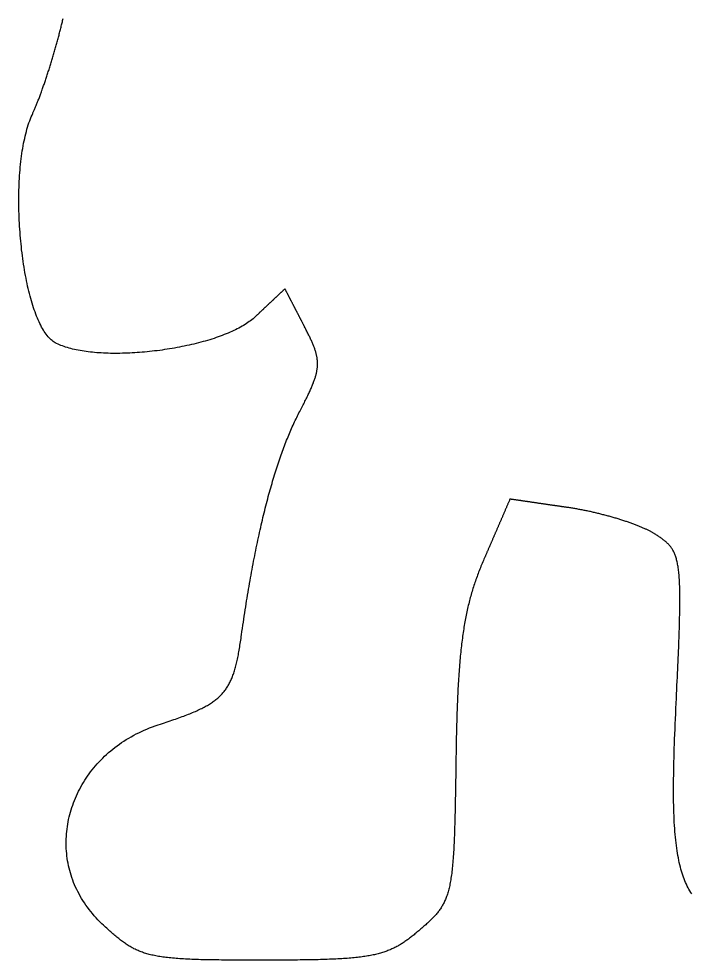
# Model space of a CAD drawing. Extents: x 116.1 to 154.6, y 104.4 to 158.
# Drawn here: x 116.11 to 135.27, y 104.36 to 131.17 of the extents above; entities that cross this region are included whole.
import ezdxf

# ---------------------------------------------------------------- set-up
doc = ezdxf.new("R2010")
doc.units = 0
doc.layers.get('0').update_dxf_attribs({"linetype": 'CONTINUOUS'})

msp = doc.modelspace()

# ---------------------------------------------------------------- linework, layer by layer
at = {"color": 7}
msp.add_lwpolyline([(118.495, 105.384), (118.495, 105.384)], close=True, dxfattribs=at)
for points in [[(117.148, 121.945, 0), (117.118, 121.963, 0), (117.088, 121.983, 0), (117.059, 122.005, 0), (117.029, 122.03, 0), (117.001, 122.057, 0), (116.972, 122.086, 0), (116.944, 122.117, 0), (116.916, 122.151, 0), (116.889, 122.186, 0), (116.862, 122.224, 0), (116.836, 122.264, 0), (116.809, 122.305, 0), (116.784, 122.349, 0), (116.758, 122.394, 0), (116.734, 122.442, 0), (116.709, 122.491, 0), (116.685, 122.542, 0), (116.661, 122.595, 0), (116.638, 122.649, 0), (116.615, 122.705, 0), (116.593, 122.762, 0), (116.571, 122.822, 0), (116.55, 122.882, 0), (116.529, 122.944, 0), (116.508, 123.008, 0), (116.488, 123.072, 0), (116.469, 123.139, 0), (116.45, 123.206, 0), (116.431, 123.275, 0), (116.413, 123.345, 0), (116.395, 123.416, 0), (116.378, 123.488, 0), (116.361, 123.561, 0), (116.345, 123.635, 0), (116.329, 123.711, 0), (116.314, 123.787, 0), (116.299, 123.864, 0), (116.285, 123.942, 0), (116.271, 124.02, 0), (116.258, 124.1, 0), (116.246, 124.18, 0), (116.233, 124.261, 0), (116.222, 124.343, 0), (116.211, 124.425, 0), (116.2, 124.507, 0), (116.19, 124.59, 0), (116.181, 124.674, 0), (116.172, 124.758, 0), (116.164, 124.843, 0), (116.156, 124.927, 0), (116.149, 125.012, 0), (116.143, 125.098, 0), (116.137, 125.183, 0), (116.131, 125.269, 0), (116.126, 125.354, 0), (116.122, 125.44, 0), (116.118, 125.526, 0), (116.115, 125.612, 0), (116.113, 125.698, 0), (116.111, 125.783, 0), (116.11, 125.869, 0), (116.109, 125.954, 0), (116.109, 126.039, 0), (116.11, 126.124, 0), (116.111, 126.208, 0), (116.113, 126.293, 0), (116.116, 126.376, 0), (116.119, 126.459, 0), (116.123, 126.542, 0), (116.127, 126.624, 0), (116.132, 126.706, 0), (116.138, 126.787, 0), (116.145, 126.867, 0), (116.152, 126.947, 0), (116.16, 127.026, 0), (116.168, 127.104, 0), (116.177, 127.181, 0), (116.187, 127.258, 0), (116.198, 127.333, 0), (116.209, 127.408, 0), (116.221, 127.481, 0), (116.233, 127.553, 0), (116.247, 127.625, 0), (116.261, 127.695, 0), (116.276, 127.764, 0), (116.291, 127.831, 0), (116.307, 127.898, 0), (116.324, 127.963, 0), (116.342, 128.027, 0), (116.36, 128.089, 0), (116.379, 128.15, 0), (116.399, 128.209, 0), (116.42, 128.267, 0), (116.441, 128.324, 0), (116.464, 128.378, 0), (116.486, 128.431, 0), (116.504, 128.47, 0), (116.513, 128.49, 0), (116.522, 128.51, 0), (116.531, 128.53, 0), (116.541, 128.551, 0), (116.55, 128.572, 0), (116.559, 128.593, 0), (116.569, 128.615, 0), (116.578, 128.638, 0), (116.588, 128.66, 0), (116.597, 128.683, 0), (116.607, 128.707, 0), (116.616, 128.731, 0), (116.626, 128.755, 0), (116.636, 128.779, 0), (116.646, 128.804, 0), (116.655, 128.829, 0), (116.665, 128.854, 0), (116.675, 128.88, 0), (116.685, 128.906, 0), (116.695, 128.933, 0), (116.705, 128.959, 0), (116.715, 128.986, 0), (116.725, 129.013, 0), (116.736, 129.041, 0), (116.746, 129.068, 0), (116.756, 129.096, 0), (116.766, 129.125, 0), (116.776, 129.153, 0), (116.786, 129.182, 0), (116.797, 129.211, 0), (116.807, 129.24, 0), (116.817, 129.269, 0), (116.827, 129.299, 0), (116.838, 129.329, 0), (116.848, 129.359, 0), (116.858, 129.389, 0), (116.869, 129.419, 0), (116.879, 129.45, 0), (116.889, 129.481, 0), (116.899, 129.511, 0), (116.91, 129.542, 0), (116.92, 129.574, 0), (116.93, 129.605, 0), (116.94, 129.637, 0), (116.95, 129.668, 0), (116.961, 129.7, 0), (116.971, 129.732, 0), (116.981, 129.764, 0), (116.991, 129.796, 0), (117.001, 129.828, 0), (117.011, 129.86, 0), (117.021, 129.893, 0), (117.031, 129.925, 0), (117.041, 129.958, 0), (117.051, 129.99, 0), (117.061, 130.023, 0), (117.071, 130.055, 0), (117.08, 130.088, 0), (117.09, 130.121, 0), (117.1, 130.154, 0), (117.109, 130.187, 0), (117.119, 130.219, 0), (117.129, 130.252, 0), (117.138, 130.285, 0), (117.147, 130.318, 0), (117.157, 130.351, 0), (117.166, 130.384, 0), (117.175, 130.417, 0), (117.184, 130.449, 0), (117.194, 130.482, 0), (117.203, 130.515, 0), (117.211, 130.548, 0), (117.22, 130.58, 0), (117.229, 130.613, 0), (117.238, 130.645, 0), (117.246, 130.678, 0), (117.255, 130.71, 0), (117.263, 130.742, 0), (117.272, 130.775, 0), (117.28, 130.807, 0), (117.288, 130.839, 0), (117.296, 130.87, 0), (117.304, 130.902, 0), (117.312, 130.934, 0), (117.32, 130.965, 0), (117.328, 130.997, 0), (117.335, 131.028, 0), (117.343, 131.059, 0), (117.35, 131.09, 0), (117.357, 131.12, 0), (117.364, 131.151, 0), (117.371, 131.181, 0)], [(135.291, 106.248, 0), (135.263, 106.291, 0), (135.237, 106.335, 0), (135.211, 106.38, 0), (135.186, 106.426, 0), (135.162, 106.473, 0), (135.139, 106.521, 0), (135.116, 106.571, 0), (135.095, 106.622, 0), (135.074, 106.674, 0), (135.054, 106.727, 0), (135.035, 106.782, 0), (135.016, 106.838, 0), (134.999, 106.895, 0), (134.982, 106.954, 0), (134.965, 107.014, 0), (134.95, 107.076, 0), (134.935, 107.139, 0), (134.921, 107.204, 0), (134.908, 107.271, 0), (134.895, 107.339, 0), (134.883, 107.408, 0), (134.872, 107.479, 0), (134.861, 107.552, 0), (134.851, 107.627, 0), (134.841, 107.703, 0), (134.833, 107.781, 0), (134.825, 107.861, 0), (134.817, 107.943, 0), (134.81, 108.026, 0), (134.804, 108.112, 0), (134.798, 108.199, 0), (134.793, 108.288, 0), (134.789, 108.38, 0), (134.785, 108.473, 0), (134.781, 108.568, 0), (134.778, 108.665, 0), (134.776, 108.765, 0), (134.774, 108.866, 0), (134.773, 108.97, 0), (134.772, 109.075, 0), (134.771, 109.183, 0), (134.772, 109.293, 0), (134.772, 109.406, 0), (134.773, 109.52, 0), (134.775, 109.637, 0), (134.777, 109.757, 0), (134.779, 109.878, 0), (134.782, 110.002, 0), (134.785, 110.129, 0), (134.789, 110.258, 0), (134.793, 110.389, 0), (134.797, 110.523, 0), (134.802, 110.659, 0), (134.808, 110.798, 0), (134.813, 110.94, 0), (134.819, 111.084, 0), (134.825, 111.231, 0), (134.832, 111.381, 0), (134.839, 111.533, 0), (134.846, 111.685, 0), (134.852, 111.814, 0), (134.858, 111.94, 0), (134.864, 112.063, 0), (134.869, 112.184, 0), (134.875, 112.303, 0), (134.88, 112.419, 0), (134.885, 112.533, 0), (134.89, 112.644, 0), (134.895, 112.753, 0), (134.9, 112.86, 0), (134.904, 112.964, 0), (134.909, 113.066, 0), (134.913, 113.165, 0), (134.917, 113.263, 0), (134.92, 113.358, 0), (134.924, 113.451, 0), (134.927, 113.542, 0), (134.931, 113.631, 0), (134.933, 113.718, 0), (134.936, 113.802, 0), (134.939, 113.885, 0), (134.941, 113.966, 0), (134.943, 114.045, 0), (134.945, 114.121, 0), (134.947, 114.196, 0), (134.948, 114.269, 0), (134.949, 114.34, 0), (134.95, 114.41, 0), (134.951, 114.477, 0), (134.952, 114.543, 0), (134.952, 114.607, 0), (134.952, 114.67, 0), (134.952, 114.73, 0), (134.951, 114.789, 0), (134.95, 114.847, 0), (134.949, 114.903, 0), (134.948, 114.957, 0), (134.946, 115.01, 0), (134.944, 115.061, 0), (134.942, 115.111, 0), (134.94, 115.159, 0), (134.937, 115.206, 0), (134.934, 115.252, 0), (134.931, 115.296, 0), (134.927, 115.339, 0), (134.923, 115.381, 0), (134.919, 115.422, 0), (134.914, 115.461, 0), (134.91, 115.499, 0), (134.904, 115.536, 0), (134.899, 115.571, 0), (134.893, 115.606, 0), (134.887, 115.64, 0), (134.881, 115.672, 0), (134.874, 115.704, 0), (134.867, 115.734, 0), (134.859, 115.764, 0), (134.851, 115.792, 0), (134.843, 115.82, 0), (134.835, 115.847, 0), (134.826, 115.873, 0), (134.817, 115.898, 0), (134.807, 115.923, 0), (134.797, 115.946, 0), (134.787, 115.969, 0), (134.776, 115.992, 0), (134.765, 116.013, 0), (134.753, 116.034, 0), (134.741, 116.055, 0), (134.729, 116.074, 0), (134.717, 116.094, 0), (134.703, 116.112, 0), (134.69, 116.131, 0), (134.676, 116.148, 0), (134.662, 116.166, 0), (134.647, 116.183, 0), (134.632, 116.199, 0), (134.617, 116.216, 0), (134.601, 116.232, 0), (134.584, 116.247, 0), (134.568, 116.263, 0), (134.55, 116.278, 0), (134.533, 116.293, 0), (134.515, 116.308, 0), (134.496, 116.323, 0), (134.477, 116.337, 0), (134.458, 116.352, 0), (134.438, 116.367, 0), (134.417, 116.381, 0), (134.396, 116.396, 0), (134.375, 116.41, 0), (134.353, 116.425, 0), (134.331, 116.44, 0), (134.309, 116.455, 0), (134.285, 116.47, 0), (134.262, 116.485, 0), (134.243, 116.497, 0), (134.229, 116.506, 0), (134.214, 116.515, 0), (134.199, 116.524, 0), (134.184, 116.533, 0), (134.168, 116.541, 0), (134.152, 116.55, 0), (134.136, 116.559, 0), (134.119, 116.568, 0), (134.101, 116.577, 0), (134.084, 116.586, 0), (134.066, 116.596, 0), (134.047, 116.605, 0), (134.028, 116.614, 0), (134.009, 116.623, 0), (133.99, 116.632, 0), (133.97, 116.641, 0), (133.95, 116.65, 0), (133.929, 116.659, 0), (133.909, 116.669, 0), (133.887, 116.678, 0), (133.866, 116.687, 0), (133.844, 116.696, 0), (133.822, 116.705, 0), (133.8, 116.714, 0), (133.777, 116.723, 0), (133.754, 116.733, 0), (133.731, 116.742, 0), (133.708, 116.751, 0), (133.684, 116.76, 0), (133.66, 116.769, 0), (133.635, 116.778, 0), (133.611, 116.787, 0), (133.586, 116.796, 0), (133.561, 116.805, 0), (133.536, 116.814, 0), (133.51, 116.823, 0), (133.485, 116.832, 0), (133.459, 116.841, 0), (133.433, 116.85, 0), (133.406, 116.859, 0), (133.38, 116.868, 0), (133.353, 116.876, 0), (133.326, 116.885, 0), (133.299, 116.894, 0), (133.272, 116.902, 0), (133.244, 116.911, 0), (133.217, 116.92, 0), (133.189, 116.928, 0), (133.161, 116.937, 0), (133.133, 116.945, 0), (133.105, 116.954, 0), (133.077, 116.962, 0), (133.048, 116.97, 0), (133.019, 116.978, 0), (132.991, 116.986, 0), (132.962, 116.995, 0), (132.933, 117.003, 0), (132.904, 117.011, 0), (132.875, 117.018, 0), (132.846, 117.026, 0), (132.816, 117.034, 0), (132.787, 117.042, 0), (132.758, 117.049, 0), (132.728, 117.057, 0), (132.698, 117.064, 0), (132.669, 117.072, 0), (132.639, 117.079, 0), (132.609, 117.086, 0), (132.58, 117.093, 0), (132.55, 117.101, 0), (132.52, 117.108, 0), (132.49, 117.114, 0), (132.46, 117.121, 0), (132.43, 117.128, 0), (132.401, 117.135, 0), (132.371, 117.141, 0), (132.341, 117.147, 0), (132.311, 117.154, 0), (132.281, 117.16, 0), (132.251, 117.166, 0), (132.222, 117.172, 0), (132.192, 117.178, 0), (132.162, 117.184, 0), (132.132, 117.19, 0), (132.103, 117.195, 0), (132.073, 117.201, 0), (132.044, 117.206, 0), (132.014, 117.211, 0), (131.985, 117.216, 0), (131.956, 117.221, 0), (131.927, 117.226, 0), (131.898, 117.231, 0), (131.869, 117.235, 0), (131.84, 117.24, 0), (131.811, 117.244, 0), (131.783, 117.249, 0), (131.764, 117.251, 0), (131.747, 117.254, 0), (131.73, 117.256, 0), (131.712, 117.259, 0), (131.695, 117.261, 0), (131.678, 117.264, 0), (131.66, 117.266, 0), (131.643, 117.269, 0), (131.626, 117.271, 0), (131.608, 117.274, 0), (131.591, 117.276, 0), (131.574, 117.279, 0), (131.557, 117.281, 0), (131.539, 117.284, 0), (131.522, 117.287, 0), (131.505, 117.289, 0), (131.487, 117.292, 0), (131.47, 117.294, 0), (131.453, 117.297, 0), (131.435, 117.299, 0), (131.418, 117.302, 0), (131.401, 117.304, 0), (131.384, 117.307, 0), (131.366, 117.309, 0), (131.349, 117.312, 0), (131.332, 117.314, 0), (131.314, 117.317, 0), (131.297, 117.319, 0), (131.28, 117.322, 0), (131.262, 117.324, 0), (131.245, 117.327, 0), (131.228, 117.329, 0), (131.211, 117.332, 0), (131.193, 117.334, 0), (131.176, 117.337, 0), (131.159, 117.339, 0), (131.141, 117.342, 0), (131.124, 117.344, 0), (131.107, 117.347, 0), (131.089, 117.349, 0), (131.072, 117.352, 0), (131.055, 117.355, 0), (131.038, 117.357, 0), (131.02, 117.36, 0), (131.003, 117.362, 0), (130.986, 117.365, 0), (130.968, 117.367, 0), (130.951, 117.37, 0), (130.934, 117.372, 0), (130.916, 117.375, 0), (130.899, 117.377, 0), (130.882, 117.38, 0), (130.865, 117.382, 0), (130.847, 117.385, 0), (130.83, 117.387, 0), (130.813, 117.39, 0), (130.795, 117.392, 0), (130.778, 117.395, 0), (130.761, 117.397, 0), (130.743, 117.4, 0), (130.726, 117.402, 0), (130.709, 117.405, 0), (130.692, 117.407, 0), (130.674, 117.41, 0), (130.657, 117.412, 0), (130.64, 117.415, 0), (130.622, 117.417, 0), (130.605, 117.42, 0), (130.588, 117.423, 0), (130.57, 117.425, 0), (130.553, 117.428, 0), (130.536, 117.43, 0), (130.519, 117.433, 0), (130.501, 117.435, 0), (130.484, 117.438, 0), (130.467, 117.44, 0), (130.449, 117.443, 0), (130.432, 117.445, 0), (130.415, 117.448, 0), (130.397, 117.45, 0), (130.38, 117.453, 0), (130.363, 117.455, 0), (130.346, 117.458, 0), (130.328, 117.46, 0), (130.311, 117.463, 0), (130.294, 117.465, 0), (130.276, 117.468, 0), (130.259, 117.47, 0), (130.242, 117.473, 0), (130.224, 117.475, 0), (130.207, 117.478, 0), (130.19, 117.48, 0), (130.173, 117.483, 0), (130.155, 117.485, 0), (130.138, 117.488, 0), (130.121, 117.491, 0), (130.106, 117.487, 0), (130.098, 117.469, 0), (130.091, 117.452, 0), (130.083, 117.434, 0), (130.075, 117.416, 0), (130.068, 117.398, 0), (130.06, 117.381, 0), (130.052, 117.363, 0), (130.045, 117.345, 0), (130.037, 117.327, 0), (130.029, 117.31, 0), (130.022, 117.292, 0), (130.014, 117.274, 0), (130.006, 117.256, 0), (129.999, 117.239, 0), (129.991, 117.221, 0), (129.983, 117.203, 0), (129.976, 117.185, 0), (129.968, 117.168, 0), (129.96, 117.15, 0), (129.952, 117.132, 0), (129.945, 117.114, 0), (129.937, 117.096, 0), (129.929, 117.079, 0), (129.922, 117.061, 0), (129.914, 117.043, 0), (129.906, 117.025, 0), (129.899, 117.008, 0), (129.891, 116.99, 0), (129.883, 116.972, 0), (129.876, 116.954, 0), (129.868, 116.937, 0), (129.86, 116.919, 0), (129.853, 116.901, 0), (129.845, 116.883, 0), (129.837, 116.866, 0), (129.829, 116.848, 0), (129.822, 116.83, 0), (129.814, 116.812, 0), (129.806, 116.795, 0), (129.799, 116.777, 0), (129.791, 116.759, 0), (129.783, 116.741, 0), (129.776, 116.724, 0), (129.768, 116.706, 0), (129.76, 116.688, 0), (129.753, 116.67, 0), (129.745, 116.653, 0), (129.737, 116.635, 0), (129.73, 116.617, 0), (129.722, 116.599, 0), (129.714, 116.582, 0), (129.707, 116.564, 0), (129.699, 116.546, 0), (129.691, 116.528, 0), (129.683, 116.511, 0), (129.676, 116.493, 0), (129.668, 116.475, 0), (129.66, 116.457, 0), (129.653, 116.44, 0), (129.645, 116.422, 0), (129.637, 116.404, 0), (129.63, 116.386, 0), (129.622, 116.369, 0), (129.614, 116.351, 0), (129.607, 116.333, 0), (129.599, 116.315, 0), (129.591, 116.298, 0), (129.584, 116.28, 0), (129.576, 116.262, 0), (129.568, 116.244, 0), (129.56, 116.227, 0), (129.553, 116.209, 0), (129.545, 116.191, 0), (129.537, 116.173, 0), (129.53, 116.156, 0), (129.522, 116.138, 0), (129.514, 116.12, 0), (129.507, 116.102, 0), (129.499, 116.085, 0), (129.491, 116.067, 0), (129.484, 116.049, 0), (129.476, 116.031, 0), (129.468, 116.014, 0), (129.461, 115.996, 0), (129.453, 115.978, 0), (129.445, 115.96, 0), (129.437, 115.943, 0), (129.43, 115.925, 0), (129.422, 115.907, 0), (129.414, 115.889, 0), (129.407, 115.872, 0), (129.399, 115.854, 0), (129.391, 115.836, 0), (129.384, 115.818, 0), (129.376, 115.801, 0), (129.368, 115.783, 0), (129.353, 115.748, 0), (129.335, 115.705, 0), (129.317, 115.663, 0), (129.3, 115.621, 0), (129.282, 115.579, 0), (129.265, 115.537, 0), (129.249, 115.495, 0), (129.232, 115.453, 0), (129.216, 115.411, 0), (129.2, 115.369, 0), (129.184, 115.327, 0), (129.169, 115.285, 0), (129.154, 115.243, 0), (129.139, 115.201, 0), (129.124, 115.159, 0), (129.109, 115.117, 0), (129.095, 115.075, 0), (129.081, 115.032, 0), (129.068, 114.99, 0), (129.054, 114.947, 0), (129.041, 114.905, 0), (129.028, 114.862, 0), (129.015, 114.819, 0), (129.002, 114.776, 0), (128.99, 114.732, 0), (128.978, 114.688, 0), (128.966, 114.644, 0), (128.955, 114.6, 0), (128.943, 114.556, 0), (128.932, 114.511, 0), (128.921, 114.466, 0), (128.91, 114.42, 0), (128.9, 114.375, 0), (128.889, 114.329, 0), (128.879, 114.282, 0), (128.869, 114.235, 0), (128.859, 114.188, 0), (128.85, 114.141, 0), (128.841, 114.093, 0), (128.831, 114.044, 0), (128.823, 113.995, 0), (128.814, 113.946, 0), (128.805, 113.896, 0), (128.797, 113.845, 0), (128.789, 113.794, 0), (128.781, 113.743, 0), (128.773, 113.691, 0), (128.765, 113.638, 0), (128.758, 113.585, 0), (128.751, 113.531, 0), (128.743, 113.477, 0), (128.737, 113.422, 0), (128.73, 113.367, 0), (128.723, 113.31, 0), (128.717, 113.253, 0), (128.71, 113.196, 0), (128.704, 113.137, 0), (128.698, 113.078, 0), (128.693, 113.019, 0), (128.687, 112.958, 0), (128.682, 112.897, 0), (128.676, 112.835, 0), (128.671, 112.772, 0), (128.666, 112.708, 0), (128.661, 112.644, 0), (128.656, 112.578, 0), (128.652, 112.512, 0), (128.647, 112.445, 0), (128.643, 112.377, 0), (128.639, 112.308, 0), (128.635, 112.239, 0), (128.631, 112.168, 0), (128.627, 112.096, 0), (128.623, 112.024, 0), (128.62, 111.95, 0), (128.616, 111.876, 0), (128.613, 111.8, 0), (128.61, 111.724, 0), (128.606, 111.646, 0), (128.603, 111.568, 0), (128.601, 111.488, 0), (128.598, 111.407, 0), (128.595, 111.325, 0), (128.593, 111.242, 0), (128.59, 111.158, 0), (128.588, 111.073, 0), (128.585, 110.986, 0), (128.583, 110.899, 0), (128.581, 110.81, 0), (128.579, 110.72, 0), (128.577, 110.629, 0), (128.576, 110.536, 0), (128.574, 110.442, 0), (128.572, 110.348, 0), (128.571, 110.251, 0), (128.569, 110.154, 0), (128.568, 110.053, 0), (128.566, 109.933, 0), (128.564, 109.815, 0), (128.563, 109.7, 0), (128.561, 109.587, 0), (128.559, 109.476, 0), (128.558, 109.368, 0), (128.556, 109.262, 0), (128.554, 109.158, 0), (128.553, 109.056, 0), (128.551, 108.957, 0), (128.549, 108.859, 0), (128.547, 108.764, 0), (128.545, 108.671, 0), (128.543, 108.58, 0), (128.541, 108.491, 0), (128.539, 108.404, 0), (128.537, 108.319, 0), (128.534, 108.236, 0), (128.532, 108.154, 0), (128.529, 108.075, 0), (128.527, 107.997, 0), (128.524, 107.922, 0), (128.521, 107.848, 0), (128.518, 107.776, 0), (128.515, 107.705, 0), (128.512, 107.636, 0), (128.508, 107.569, 0), (128.505, 107.504, 0), (128.501, 107.44, 0), (128.497, 107.378, 0), (128.493, 107.317, 0), (128.488, 107.258, 0), (128.484, 107.2, 0), (128.479, 107.144, 0), (128.474, 107.089, 0), (128.469, 107.035, 0), (128.464, 106.983, 0), (128.459, 106.932, 0), (128.453, 106.883, 0), (128.447, 106.834, 0), (128.441, 106.787, 0), (128.434, 106.742, 0), (128.427, 106.697, 0), (128.421, 106.653, 0), (128.413, 106.611, 0), (128.406, 106.57, 0), (128.398, 106.53, 0), (128.39, 106.49, 0), (128.382, 106.452, 0), (128.373, 106.415, 0), (128.364, 106.379, 0), (128.355, 106.343, 0), (128.345, 106.309, 0), (128.335, 106.275, 0), (128.325, 106.242, 0), (128.314, 106.21, 0), (128.303, 106.179, 0), (128.292, 106.148, 0), (128.28, 106.119, 0), (128.268, 106.089, 0), (128.256, 106.061, 0), (128.243, 106.033, 0), (128.23, 106.005, 0), (128.216, 105.979, 0), (128.203, 105.952, 0), (128.188, 105.926, 0), (128.173, 105.901, 0), (128.158, 105.876, 0), (128.143, 105.851, 0), (128.127, 105.827, 0), (128.11, 105.803, 0), (128.093, 105.78, 0), (128.076, 105.756, 0), (128.058, 105.733, 0), (128.04, 105.71, 0), (128.021, 105.688, 0), (128.002, 105.665, 0), (127.982, 105.643, 0), (127.962, 105.621, 0), (127.941, 105.598, 0), (127.92, 105.576, 0), (127.899, 105.554, 0), (127.876, 105.532, 0), (127.854, 105.509, 0), (127.831, 105.487, 0), (127.807, 105.464, 0), (127.782, 105.442, 0), (127.758, 105.419, 0), (127.732, 105.396, 0), (127.706, 105.372, 0), (127.68, 105.349, 0), (127.653, 105.325, 0), (127.625, 105.301, 0), (127.597, 105.276, 0), (127.568, 105.251, 0), (127.538, 105.226, 0), (127.509, 105.201, 0), (127.482, 105.177, 0), (127.454, 105.154, 0), (127.427, 105.131, 0), (127.4, 105.109, 0), (127.374, 105.087, 0), (127.347, 105.065, 0), (127.321, 105.044, 0), (127.295, 105.024, 0), (127.269, 105.004, 0), (127.243, 104.984, 0), (127.217, 104.964, 0), (127.191, 104.945, 0), (127.166, 104.927, 0), (127.14, 104.909, 0), (127.115, 104.891, 0), (127.089, 104.873, 0), (127.063, 104.856, 0), (127.038, 104.84, 0), (127.012, 104.823, 0), (126.986, 104.807, 0), (126.96, 104.792, 0), (126.934, 104.777, 0), (126.908, 104.762, 0), (126.881, 104.747, 0), (126.854, 104.733, 0), (126.828, 104.719, 0), (126.8, 104.706, 0), (126.773, 104.693, 0), (126.745, 104.68, 0), (126.717, 104.668, 0), (126.689, 104.655, 0), (126.66, 104.644, 0), (126.631, 104.632, 0), (126.601, 104.621, 0), (126.571, 104.61, 0), (126.541, 104.599, 0), (126.51, 104.589, 0), (126.479, 104.579, 0), (126.447, 104.569, 0), (126.414, 104.56, 0), (126.381, 104.551, 0), (126.348, 104.542, 0), (126.314, 104.533, 0), (126.279, 104.525, 0), (126.243, 104.517, 0), (126.207, 104.509, 0), (126.17, 104.502, 0), (126.133, 104.494, 0), (126.095, 104.487, 0), (126.056, 104.481, 0), (126.016, 104.474, 0), (125.975, 104.468, 0), (125.934, 104.462, 0), (125.892, 104.456, 0), (125.849, 104.45, 0), (125.805, 104.445, 0), (125.76, 104.44, 0), (125.714, 104.435, 0), (125.668, 104.43, 0), (125.62, 104.425, 0), (125.571, 104.421, 0), (125.522, 104.417, 0), (125.471, 104.413, 0), (125.419, 104.409, 0), (125.366, 104.405, 0), (125.312, 104.402, 0), (125.257, 104.399, 0), (125.201, 104.395, 0), (125.144, 104.393, 0), (125.085, 104.39, 0), (125.025, 104.387, 0), (124.964, 104.385, 0), (124.902, 104.382, 0), (124.839, 104.38, 0), (124.774, 104.378, 0), (124.708, 104.376, 0), (124.64, 104.375, 0), (124.571, 104.373, 0), (124.501, 104.371, 0), (124.43, 104.37, 0), (124.356, 104.369, 0), (124.282, 104.368, 0), (124.206, 104.366, 0), (124.129, 104.366, 0), (124.05, 104.365, 0), (123.969, 104.364, 0), (123.887, 104.363, 0), (123.804, 104.363, 0), (123.718, 104.362, 0), (123.631, 104.362, 0), (123.543, 104.361, 0), (123.453, 104.361, 0), (123.361, 104.361, 0), (123.268, 104.361, 0), (123.172, 104.361, 0), (123.075, 104.361, 0), (122.973, 104.361, 0), (122.872, 104.361, 0), (122.773, 104.361, 0), (122.676, 104.361, 0), (122.581, 104.361, 0), (122.487, 104.361, 0), (122.396, 104.362, 0), (122.306, 104.362, 0), (122.219, 104.362, 0), (122.133, 104.363, 0), (122.049, 104.363, 0), (121.966, 104.364, 0), (121.886, 104.365, 0), (121.807, 104.366, 0), (121.729, 104.367, 0), (121.654, 104.368, 0), (121.58, 104.369, 0), (121.507, 104.37, 0), (121.436, 104.372, 0), (121.367, 104.373, 0), (121.299, 104.375, 0), (121.233, 104.377, 0), (121.168, 104.379, 0), (121.104, 104.381, 0), (121.042, 104.384, 0), (120.982, 104.386, 0), (120.922, 104.389, 0), (120.864, 104.392, 0), (120.807, 104.395, 0), (120.752, 104.398, 0), (120.697, 104.402, 0), (120.644, 104.406, 0), (120.592, 104.41, 0), (120.542, 104.414, 0), (120.492, 104.418, 0), (120.444, 104.423, 0), (120.396, 104.428, 0), (120.35, 104.433, 0), (120.304, 104.438, 0), (120.26, 104.444, 0), (120.216, 104.45, 0), (120.174, 104.456, 0), (120.132, 104.462, 0), (120.092, 104.469, 0), (120.052, 104.476, 0), (120.013, 104.484, 0), (119.974, 104.491, 0), (119.937, 104.499, 0), (119.9, 104.507, 0), (119.864, 104.516, 0), (119.829, 104.525, 0), (119.794, 104.534, 0), (119.76, 104.544, 0), (119.727, 104.554, 0), (119.694, 104.564, 0), (119.662, 104.574, 0), (119.63, 104.585, 0), (119.599, 104.597, 0), (119.568, 104.609, 0), (119.538, 104.621, 0), (119.508, 104.633, 0), (119.479, 104.646, 0), (119.45, 104.659, 0), (119.421, 104.673, 0), (119.392, 104.687, 0), (119.364, 104.702, 0), (119.336, 104.717, 0), (119.309, 104.732, 0), (119.281, 104.748, 0), (119.254, 104.764, 0), (119.227, 104.781, 0), (119.2, 104.798, 0), (119.173, 104.816, 0), (119.146, 104.834, 0), (119.119, 104.852, 0), (119.093, 104.871, 0), (119.066, 104.891, 0), (119.039, 104.911, 0), (119.012, 104.931, 0), (118.985, 104.952, 0), (118.958, 104.974, 0), (118.931, 104.996, 0), (118.904, 105.018, 0), (118.876, 105.041, 0), (118.848, 105.065, 0), (118.82, 105.089, 0), (118.792, 105.114, 0), (118.763, 105.139, 0), (118.734, 105.165, 0), (118.705, 105.191, 0), (118.675, 105.218, 0), (118.645, 105.246, 0), (118.614, 105.274, 0), (118.583, 105.302, 0), (118.552, 105.332, 0), (118.52, 105.362, 0), (118.48, 105.398, 0), (118.422, 105.455, 0), (118.366, 105.512, 0), (118.311, 105.569, 0), (118.258, 105.628, 0), (118.207, 105.687, 0), (118.158, 105.747, 0), (118.11, 105.807, 0), (118.064, 105.869, 0), (118.02, 105.93, 0), (117.977, 105.993, 0), (117.937, 106.056, 0), (117.898, 106.119, 0), (117.86, 106.183, 0), (117.825, 106.248, 0), (117.791, 106.313, 0), (117.759, 106.378, 0), (117.728, 106.444, 0), (117.699, 106.51, 0), (117.672, 106.577, 0), (117.646, 106.644, 0), (117.623, 106.711, 0), (117.6, 106.779, 0), (117.58, 106.847, 0), (117.561, 106.915, 0), (117.543, 106.983, 0), (117.528, 107.052, 0), (117.514, 107.121, 0), (117.501, 107.19, 0), (117.49, 107.259, 0), (117.481, 107.329, 0), (117.473, 107.398, 0), (117.467, 107.468, 0), (117.463, 107.538, 0), (117.46, 107.607, 0), (117.458, 107.677, 0), (117.459, 107.747, 0), (117.46, 107.816, 0), (117.464, 107.886, 0), (117.468, 107.956, 0), (117.475, 108.025, 0), (117.483, 108.094, 0), (117.492, 108.164, 0), (117.503, 108.233, 0), (117.515, 108.301, 0), (117.529, 108.37, 0), (117.545, 108.439, 0), (117.562, 108.507, 0), (117.58, 108.575, 0), (117.6, 108.642, 0), (117.621, 108.71, 0), (117.644, 108.776, 0), (117.668, 108.843, 0), (117.694, 108.909, 0), (117.721, 108.975, 0), (117.749, 109.04, 0), (117.779, 109.105, 0), (117.811, 109.17, 0), (117.844, 109.234, 0), (117.878, 109.297, 0), (117.914, 109.36, 0), (117.951, 109.422, 0), (117.989, 109.484, 0), (118.029, 109.545, 0), (118.07, 109.605, 0), (118.113, 109.665, 0), (118.157, 109.724, 0), (118.202, 109.782, 0), (118.248, 109.84, 0), (118.296, 109.897, 0), (118.346, 109.953, 0), (118.396, 110.008, 0), (118.448, 110.062, 0), (118.502, 110.116, 0), (118.556, 110.169, 0), (118.612, 110.221, 0), (118.67, 110.272, 0), (118.728, 110.322, 0), (118.788, 110.371, 0), (118.849, 110.419, 0), (118.911, 110.466, 0), (118.975, 110.512, 0), (119.04, 110.557, 0), (119.106, 110.601, 0), (119.173, 110.644, 0), (119.242, 110.685, 0), (119.312, 110.726, 0), (119.383, 110.765, 0), (119.455, 110.803, 0), (119.529, 110.84, 0), (119.604, 110.876, 0), (119.68, 110.911, 0), (119.757, 110.944, 0), (119.835, 110.976, 0), (119.915, 111.006, 0), (119.995, 111.036, 0), (120.077, 111.064, 0), (120.144, 111.085, 0), (120.201, 111.104, 0), (120.258, 111.122, 0), (120.313, 111.14, 0), (120.367, 111.158, 0), (120.42, 111.176, 0), (120.472, 111.194, 0), (120.523, 111.211, 0), (120.573, 111.229, 0), (120.623, 111.246, 0), (120.671, 111.263, 0), (120.718, 111.28, 0), (120.765, 111.297, 0), (120.81, 111.314, 0), (120.855, 111.331, 0), (120.898, 111.347, 0), (120.941, 111.364, 0), (120.983, 111.381, 0), (121.024, 111.398, 0), (121.064, 111.414, 0), (121.103, 111.431, 0), (121.142, 111.448, 0), (121.179, 111.464, 0), (121.216, 111.481, 0), (121.252, 111.498, 0), (121.288, 111.515, 0), (121.322, 111.532, 0), (121.356, 111.549, 0), (121.389, 111.566, 0), (121.421, 111.583, 0), (121.452, 111.6, 0), (121.483, 111.618, 0), (121.513, 111.636, 0), (121.542, 111.654, 0), (121.571, 111.672, 0), (121.599, 111.69, 0), (121.626, 111.708, 0), (121.653, 111.727, 0), (121.679, 111.746, 0), (121.704, 111.765, 0), (121.729, 111.784, 0), (121.753, 111.804, 0), (121.777, 111.823, 0), (121.799, 111.844, 0), (121.822, 111.864, 0), (121.844, 111.885, 0), (121.865, 111.906, 0), (121.885, 111.927, 0), (121.906, 111.949, 0), (121.925, 111.971, 0), (121.944, 111.993, 0), (121.963, 112.016, 0), (121.981, 112.039, 0), (121.999, 112.063, 0), (122.016, 112.087, 0), (122.032, 112.111, 0), (122.049, 112.136, 0), (122.064, 112.162, 0), (122.08, 112.187, 0), (122.095, 112.214, 0), (122.109, 112.24, 0), (122.123, 112.268, 0), (122.137, 112.296, 0), (122.151, 112.324, 0), (122.164, 112.353, 0), (122.176, 112.382, 0), (122.189, 112.412, 0), (122.201, 112.442, 0), (122.213, 112.474, 0), (122.224, 112.505, 0), (122.235, 112.537, 0), (122.246, 112.57, 0), (122.256, 112.604, 0), (122.267, 112.638, 0), (122.277, 112.673, 0), (122.287, 112.708, 0), (122.296, 112.745, 0), (122.306, 112.781, 0), (122.315, 112.819, 0), (122.324, 112.857, 0), (122.333, 112.896, 0), (122.341, 112.936, 0), (122.35, 112.977, 0), (122.358, 113.018, 0), (122.366, 113.06, 0), (122.374, 113.103, 0), (122.382, 113.146, 0), (122.39, 113.191, 0), (122.398, 113.236, 0), (122.405, 113.282, 0), (122.413, 113.329, 0), (122.42, 113.377, 0), (122.428, 113.425, 0), (122.435, 113.475, 0), (122.443, 113.525, 0), (122.45, 113.577, 0), (122.458, 113.63, 0), (122.47, 113.72, 0), (122.483, 113.809, 0), (122.496, 113.898, 0), (122.509, 113.987, 0), (122.522, 114.074, 0), (122.535, 114.162, 0), (122.548, 114.249, 0), (122.562, 114.335, 0), (122.575, 114.421, 0), (122.588, 114.506, 0), (122.602, 114.591, 0), (122.616, 114.675, 0), (122.629, 114.759, 0), (122.643, 114.842, 0), (122.657, 114.925, 0), (122.671, 115.007, 0), (122.685, 115.088, 0), (122.7, 115.17, 0), (122.714, 115.25, 0), (122.728, 115.33, 0), (122.743, 115.41, 0), (122.757, 115.489, 0), (122.772, 115.568, 0), (122.787, 115.646, 0), (122.802, 115.724, 0), (122.817, 115.801, 0), (122.832, 115.877, 0), (122.847, 115.954, 0), (122.862, 116.029, 0), (122.878, 116.104, 0), (122.893, 116.179, 0), (122.908, 116.253, 0), (122.924, 116.327, 0), (122.94, 116.4, 0), (122.956, 116.472, 0), (122.971, 116.544, 0), (122.987, 116.616, 0), (123.003, 116.687, 0), (123.02, 116.757, 0), (123.036, 116.827, 0), (123.052, 116.897, 0), (123.069, 116.966, 0), (123.085, 117.035, 0), (123.102, 117.103, 0), (123.119, 117.17, 0), (123.135, 117.237, 0), (123.152, 117.304, 0), (123.169, 117.37, 0), (123.186, 117.435, 0), (123.204, 117.5, 0), (123.221, 117.565, 0), (123.238, 117.629, 0), (123.256, 117.692, 0), (123.273, 117.755, 0), (123.291, 117.818, 0), (123.309, 117.88, 0), (123.326, 117.941, 0), (123.344, 118.002, 0), (123.362, 118.062, 0), (123.38, 118.122, 0), (123.399, 118.182, 0), (123.417, 118.241, 0), (123.435, 118.299, 0), (123.454, 118.357, 0), (123.472, 118.415, 0), (123.491, 118.472, 0), (123.51, 118.528, 0), (123.529, 118.584, 0), (123.548, 118.64, 0), (123.567, 118.695, 0), (123.586, 118.749, 0), (123.605, 118.803, 0), (123.625, 118.856, 0), (123.644, 118.909, 0), (123.663, 118.962, 0), (123.683, 119.014, 0), (123.703, 119.065, 0), (123.723, 119.116, 0), (123.743, 119.167, 0), (123.763, 119.217, 0), (123.783, 119.266, 0), (123.803, 119.315, 0), (123.823, 119.363, 0), (123.843, 119.411, 0), (123.864, 119.459, 0), (123.884, 119.506, 0), (123.905, 119.552, 0), (123.926, 119.598, 0), (123.947, 119.644, 0), (123.968, 119.689, 0), (123.989, 119.733, 0), (124.01, 119.777, 0), (124.031, 119.821, 0), (124.052, 119.864, 0), (124.074, 119.906, 0), (124.095, 119.948, 0), (124.116, 119.989, 0), (124.136, 120.027, 0), (124.156, 120.065, 0), (124.175, 120.102, 0), (124.194, 120.138, 0), (124.212, 120.174, 0), (124.23, 120.209, 0), (124.248, 120.244, 0), (124.265, 120.278, 0), (124.282, 120.311, 0), (124.298, 120.344, 0), (124.314, 120.376, 0), (124.329, 120.408, 0), (124.344, 120.439, 0), (124.359, 120.47, 0), (124.373, 120.5, 0), (124.387, 120.529, 0), (124.401, 120.558, 0), (124.414, 120.587, 0), (124.426, 120.615, 0), (124.439, 120.643, 0), (124.45, 120.67, 0), (124.462, 120.696, 0), (124.473, 120.723, 0), (124.484, 120.749, 0), (124.494, 120.774, 0), (124.504, 120.8, 0), (124.513, 120.824, 0), (124.522, 120.849, 0), (124.531, 120.873, 0), (124.539, 120.897, 0), (124.547, 120.92, 0), (124.555, 120.943, 0), (124.562, 120.966, 0), (124.569, 120.989, 0), (124.575, 121.011, 0), (124.581, 121.033, 0), (124.586, 121.055, 0), (124.592, 121.077, 0), (124.596, 121.098, 0), (124.601, 121.12, 0), (124.605, 121.141, 0), (124.608, 121.162, 0), (124.612, 121.182, 0), (124.615, 121.203, 0), (124.617, 121.224, 0), (124.619, 121.244, 0), (124.621, 121.264, 0), (124.622, 121.284, 0), (124.623, 121.304, 0), (124.624, 121.324, 0), (124.624, 121.344, 0), (124.624, 121.364, 0), (124.623, 121.384, 0), (124.622, 121.404, 0), (124.621, 121.424, 0), (124.619, 121.444, 0), (124.617, 121.464, 0), (124.615, 121.484, 0), (124.612, 121.504, 0), (124.609, 121.524, 0), (124.606, 121.544, 0), (124.602, 121.564, 0), (124.597, 121.584, 0), (124.593, 121.605, 0), (124.588, 121.625, 0), (124.583, 121.646, 0), (124.577, 121.667, 0), (124.571, 121.688, 0), (124.564, 121.709, 0), (124.558, 121.731, 0), (124.55, 121.752, 0), (124.543, 121.774, 0), (124.535, 121.796, 0), (124.527, 121.818, 0), (124.518, 121.841, 0), (124.509, 121.864, 0), (124.5, 121.887, 0), (124.49, 121.91, 0), (124.48, 121.934, 0), (124.47, 121.958, 0), (124.459, 121.982, 0), (124.448, 122.007, 0), (124.436, 122.032, 0), (124.425, 122.058, 0), (124.413, 122.083, 0), (124.4, 122.11, 0), (124.387, 122.136, 0), (124.374, 122.163, 0), (124.36, 122.191, 0), (124.347, 122.219, 0), (124.332, 122.247, 0), (124.318, 122.276, 0), (124.303, 122.305, 0), (124.288, 122.335, 0), (124.272, 122.366, 0), (124.256, 122.397, 0), (124.248, 122.411, 0), (124.243, 122.423, 0), (124.237, 122.434, 0), (124.231, 122.445, 0), (124.225, 122.456, 0), (124.219, 122.467, 0), (124.214, 122.478, 0), (124.208, 122.49, 0), (124.202, 122.501, 0), (124.196, 122.512, 0), (124.191, 122.523, 0), (124.185, 122.534, 0), (124.179, 122.546, 0), (124.173, 122.557, 0), (124.167, 122.568, 0), (124.162, 122.579, 0), (124.156, 122.59, 0), (124.15, 122.601, 0), (124.144, 122.613, 0), (124.139, 122.624, 0), (124.133, 122.635, 0), (124.127, 122.646, 0), (124.121, 122.657, 0), (124.115, 122.668, 0), (124.11, 122.68, 0), (124.104, 122.691, 0), (124.098, 122.702, 0), (124.092, 122.713, 0), (124.087, 122.724, 0), (124.081, 122.736, 0), (124.075, 122.747, 0), (124.069, 122.758, 0), (124.063, 122.769, 0), (124.058, 122.78, 0), (124.052, 122.791, 0), (124.046, 122.803, 0), (124.04, 122.814, 0), (124.035, 122.825, 0), (124.029, 122.836, 0), (124.023, 122.847, 0), (124.017, 122.858, 0), (124.011, 122.87, 0), (124.006, 122.881, 0), (124, 122.892, 0), (123.994, 122.903, 0), (123.988, 122.914, 0), (123.982, 122.926, 0), (123.977, 122.937, 0), (123.971, 122.948, 0), (123.965, 122.959, 0), (123.959, 122.97, 0), (123.954, 122.981, 0), (123.948, 122.993, 0), (123.942, 123.004, 0), (123.936, 123.015, 0), (123.93, 123.026, 0), (123.925, 123.037, 0), (123.919, 123.049, 0), (123.913, 123.06, 0), (123.907, 123.071, 0), (123.902, 123.082, 0), (123.896, 123.093, 0), (123.89, 123.104, 0), (123.884, 123.116, 0), (123.878, 123.127, 0), (123.873, 123.138, 0), (123.867, 123.149, 0), (123.861, 123.16, 0), (123.855, 123.171, 0), (123.85, 123.183, 0), (123.844, 123.194, 0), (123.838, 123.205, 0), (123.832, 123.216, 0), (123.826, 123.227, 0), (123.821, 123.239, 0), (123.815, 123.25, 0), (123.809, 123.261, 0), (123.803, 123.272, 0), (123.798, 123.283, 0), (123.792, 123.294, 0), (123.786, 123.306, 0), (123.78, 123.317, 0), (123.774, 123.328, 0), (123.769, 123.339, 0), (123.763, 123.35, 0), (123.757, 123.361, 0), (123.751, 123.373, 0), (123.746, 123.384, 0), (123.74, 123.395, 0), (123.734, 123.406, 0), (123.728, 123.417, 0), (123.722, 123.429, 0), (123.717, 123.44, 0), (123.711, 123.451, 0), (123.705, 123.462, 0), (123.699, 123.473, 0), (123.693, 123.48, 0), (123.684, 123.472, 0), (123.675, 123.464, 0), (123.666, 123.455, 0), (123.657, 123.447, 0), (123.648, 123.438, 0), (123.639, 123.43, 0), (123.631, 123.422, 0), (123.622, 123.413, 0), (123.613, 123.405, 0), (123.604, 123.397, 0), (123.595, 123.388, 0), (123.586, 123.38, 0), (123.577, 123.372, 0), (123.568, 123.363, 0), (123.559, 123.355, 0), (123.551, 123.347, 0), (123.542, 123.338, 0), (123.533, 123.33, 0), (123.524, 123.321, 0), (123.515, 123.313, 0), (123.506, 123.305, 0), (123.497, 123.296, 0), (123.488, 123.288, 0), (123.479, 123.28, 0), (123.47, 123.271, 0), (123.462, 123.263, 0), (123.453, 123.255, 0), (123.444, 123.246, 0), (123.435, 123.238, 0), (123.426, 123.23, 0), (123.417, 123.221, 0), (123.408, 123.213, 0), (123.399, 123.204, 0), (123.39, 123.196, 0), (123.382, 123.188, 0), (123.373, 123.179, 0), (123.364, 123.171, 0), (123.355, 123.163, 0), (123.346, 123.154, 0), (123.337, 123.146, 0), (123.328, 123.138, 0), (123.319, 123.129, 0), (123.31, 123.121, 0), (123.301, 123.113, 0), (123.293, 123.104, 0), (123.284, 123.096, 0), (123.275, 123.087, 0), (123.266, 123.079, 0), (123.257, 123.071, 0), (123.248, 123.062, 0), (123.239, 123.054, 0), (123.23, 123.046, 0), (123.221, 123.037, 0), (123.213, 123.029, 0), (123.204, 123.021, 0), (123.195, 123.012, 0), (123.186, 123.004, 0), (123.177, 122.996, 0), (123.168, 122.987, 0), (123.159, 122.979, 0), (123.15, 122.971, 0), (123.141, 122.962, 0), (123.132, 122.954, 0), (123.124, 122.945, 0), (123.115, 122.937, 0), (123.106, 122.929, 0), (123.097, 122.92, 0), (123.088, 122.912, 0), (123.079, 122.904, 0), (123.07, 122.895, 0), (123.061, 122.887, 0), (123.052, 122.879, 0), (123.044, 122.87, 0), (123.035, 122.862, 0), (123.026, 122.854, 0), (123.017, 122.845, 0), (123.008, 122.837, 0), (122.999, 122.828, 0), (122.99, 122.82, 0), (122.981, 122.812, 0), (122.972, 122.803, 0), (122.963, 122.795, 0), (122.955, 122.787, 0), (122.946, 122.778, 0), (122.937, 122.77, 0), (122.928, 122.762, 0), (122.919, 122.753, 0), (122.91, 122.745, 0), (122.901, 122.737, 0), (122.892, 122.728, 0), (122.883, 122.72, 0), (122.875, 122.711, 0), (122.866, 122.703, 0), (122.857, 122.695, 0), (122.848, 122.686, 0), (122.839, 122.678, 0), (122.817, 122.657, 0), (122.784, 122.629, 0), (122.75, 122.601, 0), (122.715, 122.573, 0), (122.678, 122.546, 0), (122.64, 122.519, 0), (122.6, 122.492, 0), (122.559, 122.466, 0), (122.516, 122.44, 0), (122.472, 122.414, 0), (122.427, 122.388, 0), (122.38, 122.363, 0), (122.332, 122.339, 0), (122.283, 122.314, 0), (122.233, 122.29, 0), (122.182, 122.267, 0), (122.13, 122.244, 0), (122.076, 122.221, 0), (122.021, 122.198, 0), (121.966, 122.176, 0), (121.909, 122.154, 0), (121.852, 122.133, 0), (121.793, 122.112, 0), (121.734, 122.092, 0), (121.673, 122.071, 0), (121.612, 122.052, 0), (121.551, 122.032, 0), (121.488, 122.013, 0), (121.425, 121.995, 0), (121.36, 121.977, 0), (121.296, 121.959, 0), (121.23, 121.942, 0), (121.164, 121.925, 0), (121.098, 121.909, 0), (121.031, 121.893, 0), (120.963, 121.878, 0), (120.895, 121.863, 0), (120.826, 121.848, 0), (120.758, 121.834, 0), (120.688, 121.82, 0), (120.619, 121.807, 0), (120.549, 121.795, 0), (120.478, 121.782, 0), (120.408, 121.771, 0), (120.337, 121.759, 0), (120.266, 121.749, 0), (120.195, 121.738, 0), (120.124, 121.729, 0), (120.052, 121.719, 0), (119.981, 121.711, 0), (119.91, 121.703, 0), (119.838, 121.695, 0), (119.767, 121.688, 0), (119.696, 121.681, 0), (119.624, 121.675, 0), (119.553, 121.669, 0), (119.482, 121.664, 0), (119.412, 121.659, 0), (119.341, 121.655, 0), (119.271, 121.652, 0), (119.201, 121.649, 0), (119.131, 121.647, 0), (119.062, 121.645, 0), (118.993, 121.644, 0), (118.925, 121.643, 0), (118.857, 121.643, 0), (118.789, 121.643, 0), (118.722, 121.644, 0), (118.656, 121.646, 0), (118.59, 121.648, 0), (118.525, 121.651, 0), (118.46, 121.654, 0), (118.396, 121.659, 0), (118.333, 121.663, 0), (118.271, 121.668, 0), (118.209, 121.674, 0), (118.148, 121.681, 0), (118.088, 121.688, 0), (118.029, 121.695, 0), (117.97, 121.704, 0), (117.913, 121.713, 0), (117.857, 121.722, 0), (117.801, 121.732, 0), (117.747, 121.743, 0), (117.694, 121.755, 0), (117.641, 121.767, 0), (117.59, 121.78, 0), (117.54, 121.793, 0), (117.492, 121.808, 0), (117.444, 121.822, 0), (117.398, 121.838, 0), (117.353, 121.854, 0), (117.309, 121.871, 0), (117.267, 121.888, 0), (117.226, 121.907, 0), (117.186, 121.926, 0), (117.148, 121.945, 0)]]:
    msp.add_polyline3d(points, dxfattribs=at)

doc.saveas('drawing.dxf')
